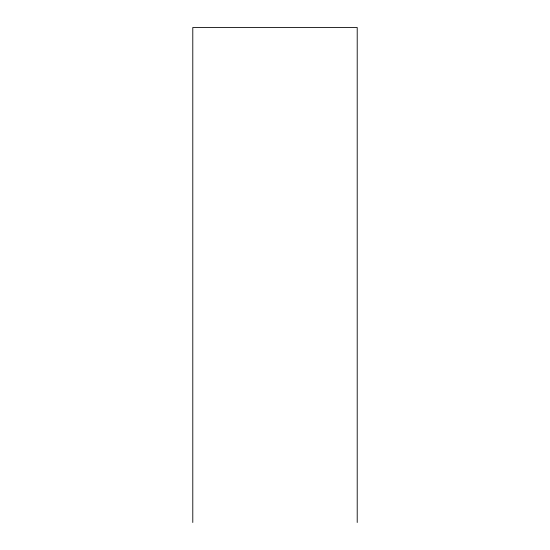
<?xml version="1.0" encoding="UTF-8"?>
<svg xmlns="http://www.w3.org/2000/svg" width="550" height="550" viewBox="0 0 550 550"><rect width="100%" height="100%" fill="white"/><g stroke="black" fill="none" stroke-linecap="round" stroke-linejoin="round"><path stroke-width="0.82" d="M357.211 522.5L357.211 27.5L192.789 27.5L192.789 522.5"/></g></svg>
